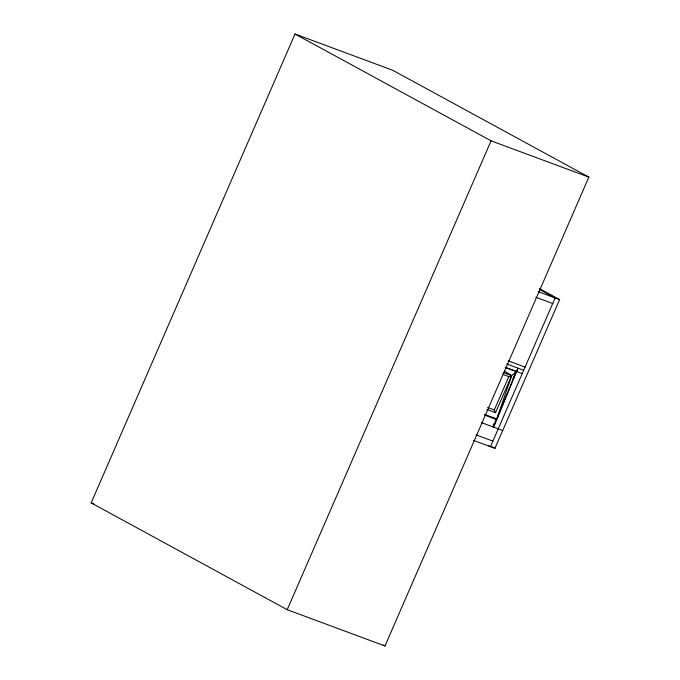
<?xml version="1.0" encoding="UTF-8"?>
<svg xmlns="http://www.w3.org/2000/svg" width="680" height="680" viewBox="0 0 680 680"><rect width="100%" height="100%" fill="white"/><g stroke="black" fill="none" stroke-linecap="round" stroke-linejoin="round"><path stroke-width="1.02" d="M505.342 367.498L516.239 371.543L496.765 418.931L495.261 419.993M91.145 502.877L295.018 34L392.793 70.303L588.854 177.123L384.982 646L287.207 609.696L91.145 502.877L94.112 503.973M287.207 609.696L491.079 140.828L295.018 34M492.983 426.896L496.247 419.381L484.542 415.038M473.569 440.419L494.946 448.358L559.615 299.616L539.469 288.643M504.526 371.254L511.692 375.632L495.524 412.675L494.284 409.964L508.835 376.618L511.692 375.632L516.239 371.543M512.966 378.488L517.998 368.161L493.731 427.176L493.348 424.023M491.079 140.828L588.854 177.123M538.245 291.686L559.615 299.616M535.832 297.245L552.704 303.51M508.181 360.833L525.062 367.106M506.804 363.995L523.685 370.269M505.359 367.319L522.24 373.592M503.072 372.427L511.692 375.632L496.765 418.931L484.848 414.502M503.123 374.501L508.835 376.618M487.619 407.481L494.284 409.964M486.906 409.471L495.524 412.675M481.338 422.569L502.707 430.508M475.991 434.86L492.873 441.125M539.554 289.468L555.126 297.95L490.45 446.692L488.623 445.689M491.283 446.361L494.946 448.358M383.12 644.988L384.982 646"/></g></svg>
